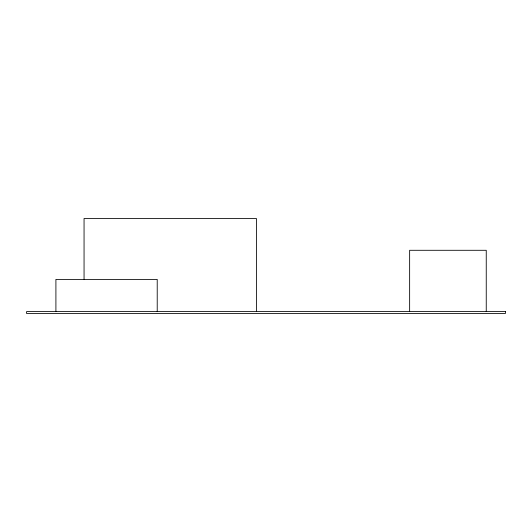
<?xml version="1.0" encoding="UTF-8"?>
<svg xmlns="http://www.w3.org/2000/svg" width="532" height="532" viewBox="0 0 532 532"><rect width="100%" height="100%" fill="white"/><g stroke="black" fill="none" stroke-linecap="round" stroke-linejoin="round"><path stroke-width="0.8" d="M486.248 311.579L486.248 250.293L409.64 250.293L409.64 311.579M256.424 311.579L256.424 218.506L84.056 218.506L84.056 279.174M157.219 311.579L157.219 279.406L55.907 279.406L55.907 311.579M505.4 311.579L26.6 311.579L26.6 313.494L505.4 313.494L505.4 311.579"/></g></svg>
